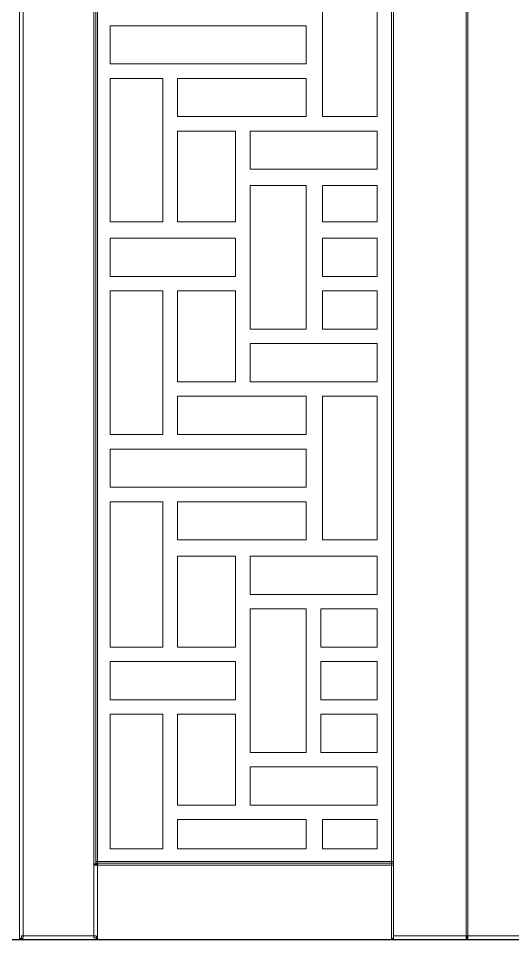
# Model space of a CAD drawing. Extents: x -66030 to 95157, y -13132 to 45879.
# Drawn here: x 75924 to 76987, y 39315 to 41296 of the extents above; entities that cross this region are included whole.
import ezdxf

# ---------------------------------------------------------------- set-up
doc = ezdxf.new("R2010")
doc.units = 0
doc.header["$LTSCALE"] = 100
doc.header["$MEASUREMENT"] = 0
doc.layers.get('0').update_dxf_attribs({"linetype": 'CONTINUOUS'})
doc.layers.add('3', color=11, linetype='CONTINUOUS')

msp = doc.modelspace()

# ---------------------------------------------------------------- linework, layer by layer
at = {"lineweight": 0}
for points in [[(75930.1, 39315.3), (75934, 39319.2), (75934, 44037.6), (75926.2, 44037.6), (75926.2, 39319.2), (75930.1, 39315.3), (75926.2, 39319.2), (75926.2, 39315.3), (75930.1, 39315.3)], [(76090.3, 44041.5), (76086.3, 44037.6), (76086.3, 39319.2), (76094.2, 39319.2), (76094.2, 44037.6), (76090.3, 44041.5), (76094.2, 44037.6), (76094.2, 44041.5), (76090.3, 44041.5)], [(76730.8, 39315.3), (76730.8, 39319.2), (76730.8, 44037.6), (76726.9, 44037.6), (76726.9, 39319.2), (76730.8, 39315.3), (76726.9, 39319.2), (76726.9, 39315.3), (76730.8, 39315.3)], [(76891, 44041.5), (76887.1, 44037.6), (76887.1, 39319.2), (76891, 39319.2), (76891, 44037.6), (76891, 44041.5), (76891, 44037.6), (76891, 44041.5), (76891, 44041.5)], [(76090.3, 39475.4), (76094.2, 39479.3), (76094.2, 43795.4), (76086.3, 43795.4), (76086.3, 39479.3), (76090.3, 39475.4), (76086.3, 39479.3), (76086.3, 39475.4), (76090.3, 39475.4)], [(76090.3, 43795.4), (76730.8, 43795.4), (76730.8, 39479.3), (76090.3, 39479.3), (76090.3, 43795.4)], [(76730.8, 43799.3), (76726.9, 43795.4), (76726.9, 39479.3), (76730.8, 39479.3), (76730.8, 43795.4), (76730.8, 43799.3), (76730.8, 43795.4), (76730.8, 43799.3), (76730.8, 43799.3)], [(76891, 43799.3), (76887.1, 43795.4), (76887.1, 39319.2), (76891, 39319.2), (76891, 43795.4), (76891, 43799.3), (76891, 43799.3), (76887.1, 43799.3), (76887.1, 43795.4)], [(76695.7, 41084.7), (76578.5, 41084.7), (76578.5, 41393.3), (76695.7, 41393.3), (76695.7, 41084.7)], [(76121.5, 41280), (76543.3, 41280), (76543.3, 41198), (76121.5, 41198), (76121.5, 41280)], [(76121.5, 41166.7), (76234.8, 41166.7), (76234.8, 40858.1), (76121.5, 40858.1), (76121.5, 41166.7)], [(76543.3, 41166.7), (76266, 41166.7), (76266, 41084.7), (76543.3, 41084.7), (76543.3, 41166.7)], [(76266, 40858.1), (76391, 40858.1), (76391, 41053.4), (76266, 41053.4), (76266, 40858.1)], [(76695.7, 40971.4), (76422.3, 40971.4), (76422.3, 41053.4), (76695.7, 41053.4), (76695.7, 40971.4)], [(76422.3, 40936.3), (76422.3, 40627.7), (76543.3, 40627.7), (76543.3, 40936.3), (76422.3, 40936.3)], [(76695.7, 40858.1), (76578.5, 40858.1), (76578.5, 40936.3), (76695.7, 40936.3), (76695.7, 40858.1)], [(76121.5, 40823), (76391, 40823), (76391, 40741), (76121.5, 40741), (76121.5, 40823)], [(76695.7, 40741), (76578.5, 40741), (76578.5, 40823), (76695.7, 40823), (76695.7, 40741)], [(76121.5, 40709.7), (76234.8, 40709.7), (76234.8, 40401.1), (76121.5, 40401.1), (76121.5, 40709.7)], [(76391, 40709.7), (76266, 40709.7), (76266, 40514.4), (76391, 40514.4), (76391, 40709.7)], [(76695.7, 40627.7), (76578.5, 40627.7), (76578.5, 40709.7), (76695.7, 40709.7), (76695.7, 40627.7)], [(76695.7, 40514.4), (76422.3, 40514.4), (76422.3, 40596.4), (76695.7, 40596.4), (76695.7, 40514.4)], [(76266, 40401.1), (76543.3, 40401.1), (76543.3, 40483.2), (76266, 40483.2), (76266, 40401.1)], [(76695.7, 40174.6), (76578.5, 40174.6), (76578.5, 40483.2), (76695.7, 40483.2), (76695.7, 40174.6)], [(76121.5, 40369.9), (76543.3, 40369.9), (76543.3, 40287.9), (76121.5, 40287.9), (76121.5, 40369.9)], [(76121.5, 40256.6), (76234.8, 40256.6), (76234.8, 39944.1), (76121.5, 39944.1), (76121.5, 40256.6)], [(76266, 40256.6), (76266, 40174.6), (76543.3, 40174.6), (76543.3, 40256.6), (76266, 40256.6)], [(76266, 39944.1), (76391, 39944.1), (76391, 40139.4), (76266, 40139.4), (76266, 39944.1)], [(76695.7, 40057.4), (76422.3, 40057.4), (76422.3, 40139.4), (76695.7, 40139.4), (76695.7, 40057.4)], [(76422.3, 40026.2), (76422.3, 39717.6), (76543.3, 39717.6), (76543.3, 40026.2), (76422.3, 40026.2)], [(76695.7, 39944.1), (76574.6, 39944.1), (76574.6, 40026.2), (76695.7, 40026.2), (76695.7, 39944.1)], [(76121.5, 39912.9), (76391, 39912.9), (76391, 39830.9), (76121.5, 39830.9), (76121.5, 39912.9)], [(76695.7, 39830.9), (76574.6, 39830.9), (76574.6, 39912.9), (76695.7, 39912.9), (76695.7, 39830.9)], [(76121.5, 39799.6), (76234.8, 39799.6), (76234.8, 39510.6), (76121.5, 39510.6), (76121.5, 39799.6)], [(76266, 39799.6), (76266, 39604.3), (76391, 39604.3), (76391, 39799.6), (76266, 39799.6)], [(76695.7, 39717.6), (76574.6, 39717.6), (76574.6, 39799.6), (76695.7, 39799.6), (76695.7, 39717.6)], [(76695.7, 39604.3), (76422.3, 39604.3), (76422.3, 39686.4), (76695.7, 39686.4), (76695.7, 39604.3)], [(76266, 39510.6), (76266, 39573.1), (76543.3, 39573.1), (76543.3, 39510.6), (76266, 39510.6)], [(76578.5, 39510.6), (76578.5, 39573.1), (76695.7, 39573.1), (76695.7, 39510.6), (76578.5, 39510.6)], [(76730.8, 39479.3), (76730.8, 39483.2), (76090.3, 39483.2), (76090.3, 39475.4), (76730.8, 39475.4), (76730.8, 39479.3), (76730.8, 39475.4), (76730.8, 39475.4), (76730.8, 39479.3)], [(76094.2, 39319.2), (76090.3, 39323.1), (75930.1, 39323.1), (75930.1, 39315.3), (76090.3, 39315.3), (76094.2, 39319.2), (76090.3, 39315.3), (76094.2, 39315.3), (76094.2, 39319.2)], [(76891, 39319.2), (76891, 39323.1), (76730.8, 39323.1), (76730.8, 39315.3), (76891, 39315.3), (76891, 39319.2), (76891, 39315.3), (76891, 39315.3), (76891, 39319.2)], [(76887.1, 39319.2), (76891, 39315.3), (77016, 39315.3), (77016, 39323.1), (76891, 39323.1), (76887.1, 39319.2), (76887.1, 39319.2), (76887.1, 39315.3), (76891, 39315.3)]]:
    msp.add_lwpolyline(points, close=True, dxfattribs=at)
at = {"layer": '3', "color": 2}
msp.add_line((-66009.4, 39315.3), (95156.9, 39315.3), dxfattribs=at)

doc.saveas('drawing.dxf')
